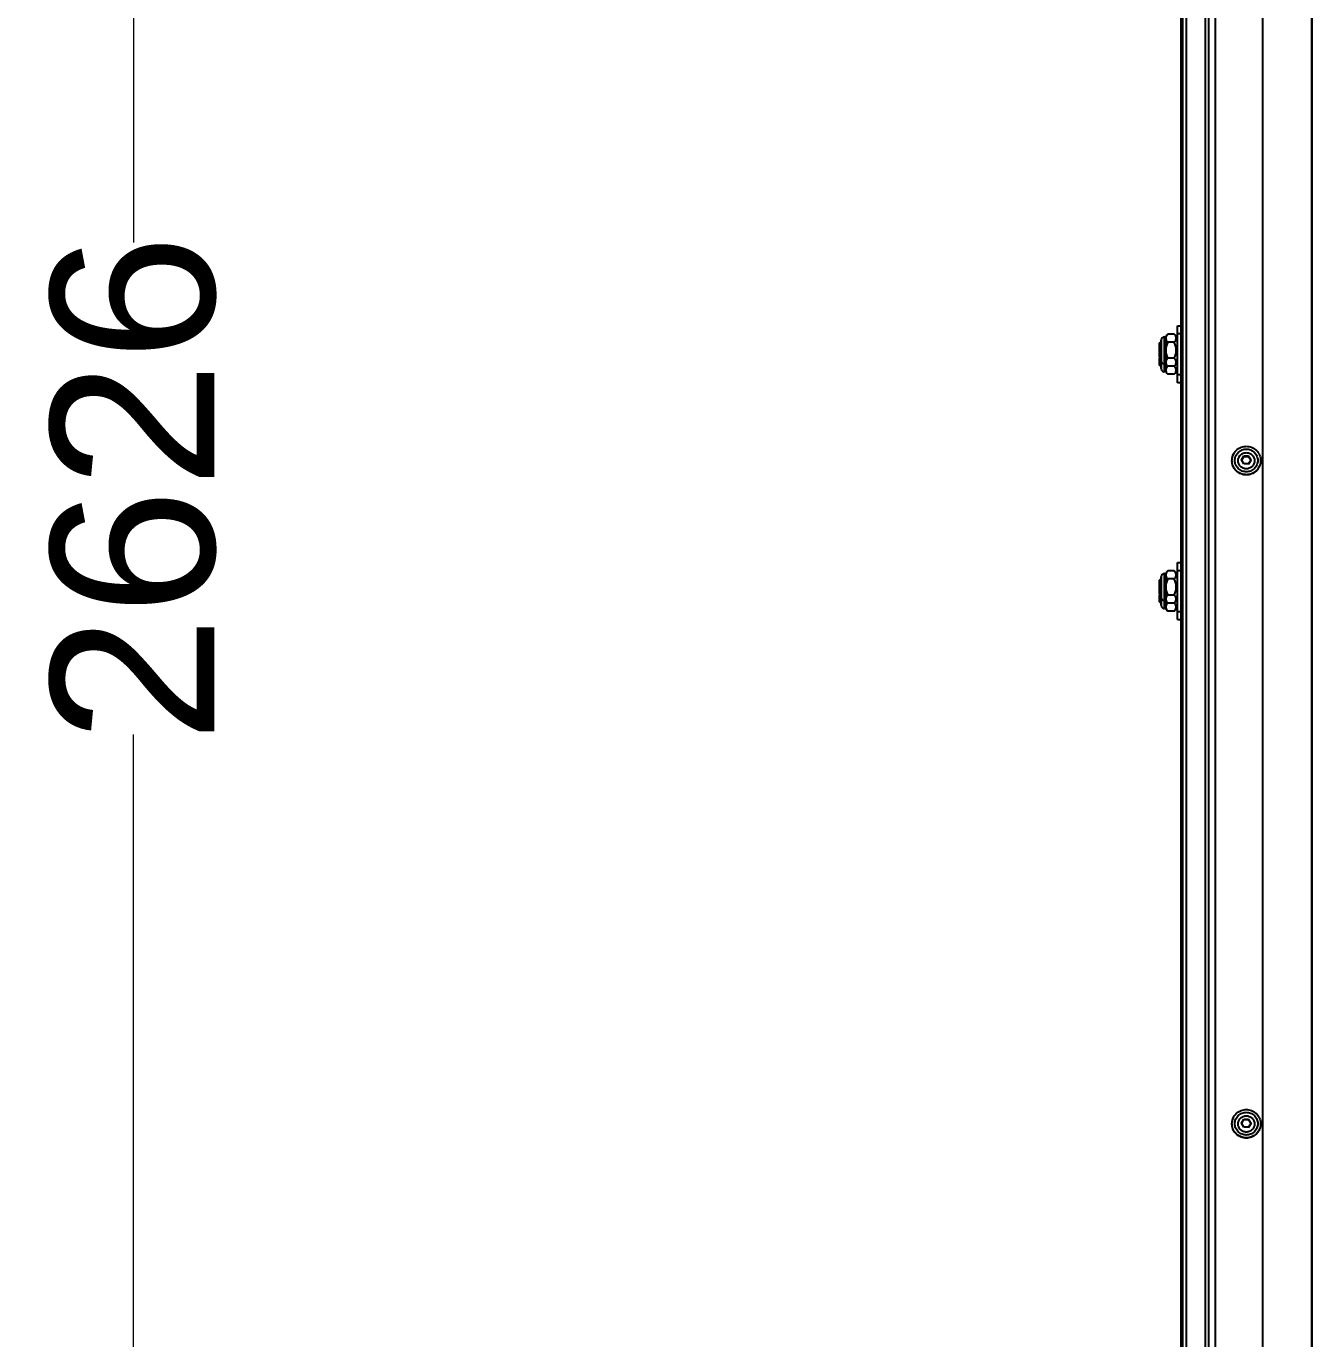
# Model space of a CAD drawing. Header units: millimetres. Extents: x 3109 to 13995, y 24552 to 39949.
# Drawn here: x 8012 to 8797, y 29644 to 30445 of the extents above; entities that cross this region are included whole.
import ezdxf

# ---------------------------------------------------------------- set-up
doc = ezdxf.new("R2010")
doc.units = ezdxf.units.MM
doc.header["$LTSCALE"] = 3
doc.layers.add('DomyÅ›lny', color=7, linetype='Continuous')
doc.styles.get("Standard").update_dxf_attribs({"font": 'arial.ttf'})
doc.dimstyles.new('MATEUSZ', dxfattribs={"dimtxt": 35, "dimasz": 16, "dimexe": 0.18, "dimexo": 0.0625, "dimgap": 0.09, "dimtad": 0, "dimdec": 0, "dimdsep": 46, "dimtxsty": 'Standard', "dimblk": 'DOT', "dimcen": 0.09, "dimse1": 1, "dimse2": 1, "dimadec": 0, "dimazin": 0, "dimtfac": 1, "dimtdec": 0, "dimtofl": 0, "dimtmove": 0, "dimatfit": 3, "dimfxl": 1, "dimtolj": 1, "dimtzin": 0, "dimlwd": 9, "dimlwe": 9, "dimarcsym": 0})

# ---------------------------------------------------------------- blocks, each defined once
blk = doc.blocks.new('_Dot')
at = {"color": 0, "linetype": 'ByBlock', "lineweight": -2}
blk.add_line((-0.5, 0), (-1, 0), dxfattribs=at)
at = {"color": 0, "linetype": 'ByBlock', "const_width": 0.5}
blk.add_lwpolyline([(-0.25, 0, 1), (0.25, 0, 1)], format="xyb", close=True, dxfattribs=at)
blk = doc.blocks.new('*D38')
at = {"color": 0, "lineweight": 9, "transparency": 16777216}
for p, q in [((8077.29, 31459.54), (8077.29, 30312.97)), ((8077.29, 28865.94), (8077.29, 30012.52))]:
    blk.add_line(p, q, dxfattribs=at)
at = {"layer": 'Defpoints', "color": 0, "transparency": 16777216}
for p in [(8767.1, 31475.54), (8077.29, 28849.94), (8767.1, 28849.94)]:
    blk.add_point(p, dxfattribs=at)
at = {"color": 0, "lineweight": 9, "transparency": 16777216, "xscale": 16, "yscale": 16, "zscale": 16}
for p, rotation in [((8077.29, 31475.54), 90), ((8077.29, 28849.94), 270)]:
    blk.add_blockref('_Dot', p, dxfattribs=dict(at, rotation=rotation))
at = {"color": 0, "transparency": 16777216, "insert": (8077.29, 30162.74), "char_height": 100, "attachment_point": 5, "rotation": 90}
blk.add_mtext('\\A1;2626', dxfattribs=at)

msp = doc.modelspace()

# ---------------------------------------------------------------- linework, layer by layer
at = {"layer": 'DomyÅ›lny'}
for p, q in [((8767.1, 31475.54), (8767.1, 28851.33)), ((8732.1, 28924.22), (8732.1, 31433.56)), ((8734.1, 31433.56), (8734.1, 28924.22)), ((8737.99, 31434.38), (8737.99, 28925.04)), ((8797.1, 28927.02), (8797.1, 31432.4)), ((8797.1, 31432.12), (8797.1, 28926.74)), ((8717.1, 31353), (8717.1, 29000.37)), ((8718.12, 31353.34), (8718.12, 29000.71)), ((8720.6, 29000.85), (8720.6, 31353.49)), ((8715.1, 30262.2), (8717.1, 30262.2)), ((8704.1, 30251.45), (8704.85, 30252.2)), ((8707.1, 30255.45), (8707.75, 30255.45)), ((8707.75, 30255.45), (8709.1, 30257.01)), ((8713.1, 30257.01), (8709.1, 30257.01)), ((8713.1, 30252.1), (8709.1, 30252.1)), ((8713.1, 30257.01), (8715.1, 30254.7)), ((8715.1, 30257.33), (8717.1, 30257.33)), ((8704.85, 30242.2), (8704.1, 30242.95)), ((8704.85, 30237.33), (8704.1, 30238.08)), ((8707.75, 30238.95), (8707.1, 30238.95)), ((8707.75, 30238.95), (8709.1, 30237.38)), ((8713.1, 30242.29), (8709.1, 30242.29)), ((8713.1, 30237.38), (8709.1, 30237.38)), ((8715.1, 30239.7), (8713.1, 30237.38)), ((8707.75, 30234.08), (8709.1, 30232.51)), ((8713.1, 30232.51), (8709.1, 30232.51)), ((8715.1, 30234.83), (8713.1, 30232.51)), ((8717.1, 30232.2), (8715.1, 30232.2)), ((8717.1, 30227.33), (8715.1, 30227.33)), ((8752.1, 30179.43), (8752.1, 30179.71)), ((8754.21, 30179.87), (8755.66, 30182.35)), ((8755.66, 30182.35), (8758.54, 30182.35)), ((8758.54, 30182.35), (8759.99, 30179.87)), ((8759.99, 30179.87), (8758.54, 30177.4)), ((8762.1, 30179.71), (8762.1, 30179.43)), ((8715.1, 30117.62), (8717.1, 30117.62)), ((8704.1, 30106.87), (8704.85, 30107.62)), ((8707.1, 30110.87), (8707.75, 30110.87)), ((8707.75, 30110.87), (8709.1, 30112.43)), ((8713.1, 30112.43), (8709.1, 30112.43)), ((8713.1, 30107.52), (8709.1, 30107.52)), ((8713.1, 30112.43), (8715.1, 30110.12)), ((8715.1, 30112.75), (8717.1, 30112.75)), ((8704.85, 30097.62), (8704.1, 30098.37)), ((8704.85, 30092.75), (8704.1, 30093.5)), ((8707.75, 30094.37), (8707.1, 30094.37)), ((8707.75, 30094.37), (8709.1, 30092.8)), ((8713.1, 30097.71), (8709.1, 30097.71)), ((8713.1, 30092.8), (8709.1, 30092.8)), ((8715.1, 30095.12), (8713.1, 30092.8)), ((8707.75, 30089.5), (8709.1, 30087.93)), ((8713.1, 30087.93), (8709.1, 30087.93)), ((8715.1, 30090.25), (8713.1, 30087.93)), ((8715.1, 30087.62), (8717.1, 30087.62)), ((8715.1, 30082.75), (8717.1, 30082.75)), ((8754.21, 29774.86), (8755.66, 29777.33)), ((8755.66, 29777.33), (8755.66, 29777.69)), ((8755.66, 29777.33), (8758.54, 29777.33)), ((8758.54, 29777.33), (8758.54, 29777.69)), ((8758.54, 29777.33), (8759.99, 29774.86)), ((8759.99, 29774.86), (8758.54, 29772.38))]:
    msp.add_line(p, q, dxfattribs=at)
for points in [[(8715.1, 30232.2, 0), (8715.1, 30232.2, 0), (8715.1, 30232.2, 0), (8715.1, 30232.2, 0), (8715.1, 30232.2, 0), (8715.1, 30232.2, 0), (8715.1, 30232.2, 0), (8715.1, 30232.2, 0), (8715.1, 30232.2, 0), (8715.1, 30232.2, 0), (8715.1, 30232.2, 0), (8715.1, 30232.2, 0), (8715.1, 30232.22, 0), (8715.1, 30232.3, 0), (8715.1, 30232.63, 0), (8715.1, 30234.05, 0), (8715.1, 30262.2, 0)], [(8704.85, 30247.2, 0), (8704.85, 30252.2, 0)], [(8705.1, 30253.45, 0), (8705.1, 30253.45, 0), (8705.1, 30253.45, 0), (8705.1, 30253.45, 0), (8705.1, 30253.45, 0), (8705.1, 30253.45, 0), (8705.1, 30253.45, 0), (8705.1, 30253.45, 0), (8705.1, 30253.45, 0), (8705.1, 30253.45, 0), (8705.1, 30253.44, 0), (8705.1, 30253.44, 0), (8705.1, 30253.42, 0), (8705.1, 30253.35, 0), (8705.1, 30253.02, 0), (8705.1, 30249.61, 0), (8705.1, 30241.5, 0), (8705.1, 30241.04, 0), (8705.1, 30240.96, 0), (8705.1, 30240.95, 0), (8705.1, 30240.95, 0), (8705.1, 30240.95, 0), (8705.1, 30240.95, 0), (8705.1, 30240.95, 0), (8705.1, 30240.95, 0), (8705.1, 30240.95, 0), (8705.1, 30240.95, 0), (8705.1, 30240.95, 0), (8705.1, 30240.95, 0), (8705.1, 30240.95, 0), (8705.1, 30240.95, 0), (8705.1, 30240.95, 0), (8705.1, 30240.95, 0), (8705.1, 30240.95, 0), (8705.1, 30240.95, 0), (8705.1, 30240.95, 0), (8705.1, 30240.95, 0), (8705.1, 30240.95, 0), (8705.1, 30240.97, 0), (8705.1, 30241.05, 0), (8705.1, 30241.37, 0), (8705.1, 30242.71, 0), (8705.1, 30247.2, 0)], [(8705.1, 30247.2, 0), (8705.1, 30253.45, 0)], [(8705.1, 30251.38, 0), (8705.1, 30251.38, 0), (8705.1, 30251.38, 0), (8705.1, 30251.38, 0), (8705.1, 30251.38, 0), (8705.1, 30251.38, 0), (8705.1, 30251.38, 0), (8705.1, 30251.38, 0), (8705.1, 30251.38, 0), (8705.1, 30251.38, 0), (8705.1, 30251.38, 0), (8705.1, 30251.38, 0), (8705.1, 30251.38, 0), (8705.1, 30251.35, 0), (8705.1, 30251.26, 0), (8705.1, 30250.87, 0), (8705.1, 30243.01, 0)], [(8707.1, 30247.2, 0), (8707.1, 30255.45, 0)], [(8707.75, 30255.45, 0), (8707.75, 30255.45, 0), (8707.75, 30255.45, 0), (8707.75, 30255.45, 0), (8707.75, 30255.45, 0), (8707.75, 30255.45, 0), (8707.75, 30255.45, 0), (8707.75, 30255.45, 0), (8707.75, 30255.45, 0), (8707.75, 30255.45, 0), (8707.75, 30255.45, 0), (8707.75, 30255.45, 0), (8707.75, 30255.44, 0), (8707.75, 30255.43, 0), (8707.75, 30255.39, 0), (8707.75, 30255.21, 0), (8707.75, 30254.43, 0), (8707.75, 30247.2, 0)], [(8709.1, 30257.01, 0), (8708.58, 30256.34, 0), (8708.23, 30255.72, 0), (8708.11, 30255.42, 0), (8708.03, 30255.13, 0), (8707.98, 30254.84, 0), (8707.96, 30254.56, 0), (8707.98, 30254.27, 0), (8708.03, 30253.99, 0), (8708.11, 30253.69, 0), (8708.23, 30253.4, 0), (8708.58, 30252.78, 0), (8709.1, 30252.1, 0)], [(8709.1, 30252.1, 0), (8708.58, 30250.76, 0), (8708.23, 30249.52, 0), (8708.03, 30248.34, 0), (8707.96, 30247.2, 0), (8708.03, 30246.05, 0), (8708.23, 30244.88, 0), (8708.58, 30243.64, 0), (8709.1, 30242.29, 0)], [(8713.1, 30252.1, 0), (8713.62, 30252.78, 0), (8713.97, 30253.4, 0), (8714.08, 30253.69, 0), (8714.17, 30253.99, 0), (8714.22, 30254.27, 0), (8714.23, 30254.56, 0), (8714.22, 30254.84, 0), (8714.17, 30255.13, 0), (8714.08, 30255.42, 0), (8713.97, 30255.72, 0), (8713.62, 30256.34, 0), (8713.1, 30257.01, 0)], [(8713.1, 30242.29, 0), (8713.62, 30243.64, 0), (8713.97, 30244.88, 0), (8714.17, 30246.05, 0), (8714.23, 30247.2, 0), (8714.17, 30248.34, 0), (8713.97, 30249.52, 0), (8713.62, 30250.76, 0), (8713.1, 30252.1, 0)], [(8704.85, 30242.2, 0), (8704.85, 30242.2, 0), (8704.85, 30242.2, 0), (8704.85, 30242.2, 0), (8704.85, 30242.2, 0), (8704.85, 30242.2, 0), (8704.85, 30242.2, 0), (8704.85, 30242.2, 0), (8704.85, 30242.2, 0), (8704.85, 30242.2, 0), (8704.85, 30242.2, 0), (8704.85, 30242.2, 0), (8704.85, 30242.2, 0), (8704.85, 30242.2, 0), (8704.85, 30242.23, 0), (8704.85, 30242.34, 0), (8704.85, 30242.81, 0), (8704.85, 30247.2, 0)], [(8707.1, 30238.95, 0), (8707.1, 30238.95, 0), (8707.1, 30238.95, 0), (8707.1, 30238.95, 0), (8707.1, 30238.95, 0), (8707.1, 30238.95, 0), (8707.1, 30238.95, 0), (8707.1, 30238.95, 0), (8707.1, 30238.95, 0), (8707.1, 30238.95, 0), (8707.1, 30238.95, 0), (8707.1, 30238.95, 0), (8707.1, 30238.95, 0), (8707.1, 30238.96, 0), (8707.1, 30239, 0), (8707.1, 30239.19, 0), (8707.1, 30239.96, 0), (8707.1, 30247.2, 0)], [(8707.75, 30247.2, 0), (8707.75, 30238.95, 0)], [(8704.85, 30237.33, 0), (8704.85, 30237.33, 0), (8704.85, 30237.33, 0), (8704.85, 30237.33, 0), (8704.85, 30237.33, 0), (8704.85, 30237.33, 0), (8704.85, 30237.33, 0), (8704.85, 30237.33, 0), (8704.85, 30237.33, 0), (8704.85, 30237.33, 0), (8704.85, 30237.33, 0), (8704.85, 30237.33, 0), (8704.85, 30237.33, 0), (8704.85, 30237.33, 0), (8704.85, 30237.36, 0), (8704.85, 30237.47, 0), (8704.85, 30237.94, 0), (8704.85, 30242.33, 0)], [(8705.1, 30243.01, 0), (8705.1, 30238.14, 0)], [(8705.1, 30239.77, 0), (8705.1, 30236.68, 0), (8705.1, 30236.11, 0), (8705.1, 30236.08, 0), (8705.1, 30236.08, 0), (8705.1, 30236.08, 0), (8705.1, 30236.08, 0), (8705.1, 30236.08, 0), (8705.1, 30236.08, 0), (8705.1, 30236.08, 0), (8705.1, 30236.08, 0), (8705.1, 30236.08, 0), (8705.1, 30236.08, 0), (8705.1, 30236.08, 0), (8705.1, 30236.08, 0), (8705.1, 30236.08, 0), (8705.1, 30236.08, 0), (8705.1, 30236.08, 0), (8705.1, 30236.08, 0), (8705.1, 30236.08, 0), (8705.1, 30236.08, 0), (8705.1, 30236.08, 0), (8705.1, 30236.11, 0), (8705.1, 30236.21, 0), (8705.1, 30236.64, 0), (8705.1, 30242.33, 0)], [(8705.1, 30240.95, 0), (8705.11, 30240.74, 0), (8705.14, 30240.54, 0), (8705.19, 30240.35, 0), (8705.26, 30240.16, 0), (8705.35, 30239.98, 0), (8705.46, 30239.81, 0), (8705.58, 30239.65, 0), (8705.71, 30239.51, 0), (8705.86, 30239.38, 0), (8706.02, 30239.26, 0), (8706.19, 30239.17, 0), (8706.36, 30239.09, 0), (8706.54, 30239.03, 0), (8706.73, 30238.98, 0), (8706.91, 30238.95, 0), (8707.1, 30238.95, 0)], [(8705.1, 30236.08, 0), (8705.11, 30235.87, 0), (8705.14, 30235.67, 0), (8705.19, 30235.48, 0), (8705.26, 30235.29, 0), (8705.35, 30235.11, 0), (8705.46, 30234.93, 0), (8705.58, 30234.78, 0), (8705.71, 30234.63, 0), (8705.86, 30234.5, 0), (8706.02, 30234.39, 0), (8706.19, 30234.29, 0), (8706.36, 30234.22, 0), (8706.54, 30234.15, 0), (8706.73, 30234.11, 0), (8706.91, 30234.08, 0), (8707.1, 30234.08, 0)], [(8707.1, 30234.08, 0), (8707.1, 30234.08, 0), (8707.1, 30234.08, 0), (8707.1, 30234.08, 0), (8707.1, 30234.08, 0), (8707.1, 30234.08, 0), (8707.1, 30234.08, 0), (8707.1, 30234.08, 0), (8707.1, 30234.08, 0), (8707.1, 30234.08, 0), (8707.1, 30234.08, 0), (8707.1, 30234.08, 0), (8707.1, 30234.08, 0), (8707.1, 30234.09, 0), (8707.1, 30234.13, 0), (8707.1, 30234.32, 0), (8707.1, 30235.09, 0), (8707.1, 30242.33, 0)], [(8707.75, 30242.33, 0), (8707.75, 30234.08, 0)], [(8709.1, 30242.29, 0), (8708.58, 30241.61, 0), (8708.23, 30240.99, 0), (8708.11, 30240.7, 0), (8708.03, 30240.41, 0), (8707.98, 30240.12, 0), (8707.96, 30239.83, 0), (8707.98, 30239.55, 0), (8708.03, 30239.26, 0), (8708.11, 30238.97, 0), (8708.23, 30238.68, 0), (8708.58, 30238.05, 0), (8709.1, 30237.38, 0)], [(8709.1, 30237.42, 0), (8708.58, 30236.74, 0), (8708.23, 30236.12, 0), (8708.11, 30235.83, 0), (8708.03, 30235.54, 0), (8707.98, 30235.25, 0), (8707.96, 30234.96, 0), (8707.98, 30234.68, 0), (8708.03, 30234.39, 0), (8708.11, 30234.1, 0), (8708.23, 30233.8, 0), (8708.58, 30233.18, 0), (8709.1, 30232.51, 0)], [(8713.1, 30237.38, 0), (8713.62, 30238.05, 0), (8713.97, 30238.68, 0), (8714.08, 30238.97, 0), (8714.17, 30239.26, 0), (8714.22, 30239.55, 0), (8714.23, 30239.83, 0), (8714.22, 30240.12, 0), (8714.17, 30240.41, 0), (8714.08, 30240.7, 0), (8713.97, 30240.99, 0), (8713.62, 30241.61, 0), (8713.1, 30242.29, 0)], [(8713.1, 30232.51, 0), (8713.62, 30233.18, 0), (8713.97, 30233.8, 0), (8714.08, 30234.1, 0), (8714.17, 30234.39, 0), (8714.22, 30234.68, 0), (8714.23, 30234.96, 0), (8714.22, 30235.25, 0), (8714.17, 30235.54, 0), (8714.08, 30235.83, 0), (8713.97, 30236.12, 0), (8713.62, 30236.74, 0), (8713.1, 30237.42, 0)], [(8715.1, 30227.33, 0), (8715.1, 30227.33, 0), (8715.1, 30227.33, 0), (8715.1, 30227.33, 0), (8715.1, 30227.33, 0), (8715.1, 30227.33, 0), (8715.1, 30227.33, 0), (8715.1, 30227.33, 0), (8715.1, 30227.33, 0), (8715.1, 30227.33, 0), (8715.1, 30227.33, 0), (8715.1, 30227.33, 0), (8715.1, 30227.33, 0), (8715.1, 30227.35, 0), (8715.1, 30227.41, 0), (8715.1, 30227.66, 0), (8715.1, 30228.75, 0), (8715.1, 30239.77, 0)], [(8748.35, 30179.71, 0), (8748.41, 30180.76, 0), (8748.62, 30181.84, 0), (8748.97, 30182.93, 0), (8749.49, 30183.98, 0)], [(8765.85, 30179.71, 0), (8765.81, 30178.93, 0), (8765.7, 30178.13, 0), (8765.51, 30177.32, 0), (8765.23, 30176.52, 0), (8764.87, 30175.73, 0), (8764.42, 30174.97, 0), (8763.89, 30174.25, 0), (8763.29, 30173.58, 0), (8762.61, 30172.98, 0), (8761.89, 30172.46, 0), (8761.12, 30172.01, 0), (8760.32, 30171.65, 0), (8759.51, 30171.38, 0), (8758.69, 30171.19, 0), (8757.88, 30171.08, 0), (8757.1, 30171.04, 0), (8756.31, 30171.08, 0), (8755.51, 30171.19, 0), (8754.69, 30171.38, 0), (8753.88, 30171.65, 0), (8753.08, 30172.01, 0), (8752.31, 30172.46, 0), (8751.58, 30172.98, 0), (8750.91, 30173.58, 0), (8750.31, 30174.25, 0), (8749.77, 30174.97, 0), (8749.33, 30175.73, 0), (8748.96, 30176.52, 0), (8748.69, 30177.32, 0), (8748.49, 30178.13, 0), (8748.38, 30178.93, 0), (8748.35, 30179.71, 0)], [(8757.1, 30174.76, 0), (8756.65, 30174.78, 0), (8756.19, 30174.84, 0), (8755.72, 30174.95, 0), (8755.26, 30175.1, 0), (8754.8, 30175.31, 0), (8754.36, 30175.56, 0), (8753.95, 30175.86, 0), (8753.56, 30176.21, 0), (8753.22, 30176.59, 0), (8752.91, 30177, 0), (8752.66, 30177.43, 0), (8752.45, 30177.89, 0), (8752.29, 30178.35, 0), (8752.18, 30178.81, 0), (8752.12, 30179.26, 0), (8752.1, 30179.71, 0), (8752.12, 30180.15, 0), (8752.18, 30180.61, 0), (8752.29, 30181.07, 0), (8752.45, 30181.53, 0), (8752.66, 30181.98, 0), (8752.91, 30182.42, 0), (8753.22, 30182.83, 0), (8753.56, 30183.21, 0), (8753.95, 30183.55, 0), (8754.36, 30183.85, 0), (8754.8, 30184.11, 0), (8755.26, 30184.31, 0), (8755.72, 30184.47, 0), (8756.19, 30184.58, 0), (8756.65, 30184.64, 0), (8757.1, 30184.66, 0)], [(8754.21, 30180.23, 0), (8755.66, 30182.71, 0)], [(8755.66, 30177.76, 0), (8754.21, 30180.23, 0)], [(8755.66, 30182.71, 0), (8758.54, 30182.71, 0)], [(8757.1, 30184.66, 0), (8757.55, 30184.64, 0), (8758.01, 30184.58, 0), (8758.47, 30184.47, 0), (8758.94, 30184.31, 0), (8759.39, 30184.11, 0), (8759.83, 30183.85, 0), (8760.25, 30183.55, 0), (8760.63, 30183.21, 0), (8760.98, 30182.83, 0), (8761.28, 30182.42, 0), (8761.54, 30181.98, 0), (8761.75, 30181.53, 0), (8761.91, 30181.07, 0), (8762.02, 30180.61, 0), (8762.08, 30180.15, 0), (8762.1, 30179.71, 0), (8762.08, 30179.26, 0), (8762.02, 30178.81, 0), (8761.91, 30178.35, 0), (8761.75, 30177.89, 0), (8761.54, 30177.43, 0), (8761.28, 30177, 0), (8760.98, 30176.59, 0), (8760.63, 30176.21, 0), (8760.25, 30175.86, 0), (8759.83, 30175.56, 0), (8759.39, 30175.31, 0), (8758.94, 30175.1, 0), (8758.47, 30174.95, 0), (8758.01, 30174.84, 0), (8757.55, 30174.78, 0), (8757.1, 30174.76, 0)], [(8758.54, 30182.71, 0), (8759.99, 30180.23, 0)], [(8759.99, 30180.23, 0), (8758.54, 30177.76, 0)], [(8758.54, 30177.76, 0), (8755.66, 30177.76, 0)], [(8715.1, 30087.62, 0), (8715.1, 30087.62, 0), (8715.1, 30087.62, 0), (8715.1, 30087.62, 0), (8715.1, 30087.62, 0), (8715.1, 30087.62, 0), (8715.1, 30087.62, 0), (8715.1, 30087.62, 0), (8715.1, 30087.62, 0), (8715.1, 30087.62, 0), (8715.1, 30087.62, 0), (8715.1, 30087.62, 0), (8715.1, 30087.64, 0), (8715.1, 30087.72, 0), (8715.1, 30088.05, 0), (8715.1, 30089.47, 0), (8715.1, 30117.62, 0)], [(8704.85, 30102.62, 0), (8704.85, 30107.62, 0)], [(8705.1, 30108.87, 0), (8705.1, 30108.87, 0), (8705.1, 30108.87, 0), (8705.1, 30108.87, 0), (8705.1, 30108.87, 0), (8705.1, 30108.87, 0), (8705.1, 30108.87, 0), (8705.1, 30108.87, 0), (8705.1, 30108.87, 0), (8705.1, 30108.87, 0), (8705.1, 30108.87, 0), (8705.1, 30108.86, 0), (8705.1, 30108.84, 0), (8705.1, 30108.77, 0), (8705.1, 30108.44, 0), (8705.1, 30105.03, 0), (8705.1, 30096.92, 0), (8705.1, 30096.46, 0), (8705.1, 30096.38, 0), (8705.1, 30096.37, 0), (8705.1, 30096.37, 0), (8705.1, 30096.37, 0), (8705.1, 30096.37, 0), (8705.1, 30096.37, 0), (8705.1, 30096.37, 0), (8705.1, 30096.37, 0), (8705.1, 30096.37, 0), (8705.1, 30096.37, 0), (8705.1, 30096.37, 0), (8705.1, 30096.37, 0), (8705.1, 30096.37, 0), (8705.1, 30096.37, 0), (8705.1, 30096.37, 0), (8705.1, 30096.37, 0), (8705.1, 30096.37, 0), (8705.1, 30096.37, 0), (8705.1, 30096.37, 0), (8705.1, 30096.37, 0), (8705.1, 30096.39, 0), (8705.1, 30096.47, 0), (8705.1, 30096.79, 0), (8705.1, 30098.14, 0), (8705.1, 30102.62, 0)], [(8705.1, 30102.62, 0), (8705.1, 30108.87, 0)], [(8707.1, 30102.62, 0), (8707.1, 30110.87, 0)], [(8707.75, 30110.87, 0), (8707.75, 30110.87, 0), (8707.75, 30110.87, 0), (8707.75, 30110.87, 0), (8707.75, 30110.87, 0), (8707.75, 30110.87, 0), (8707.75, 30110.87, 0), (8707.75, 30110.87, 0), (8707.75, 30110.87, 0), (8707.75, 30110.87, 0), (8707.75, 30110.87, 0), (8707.75, 30110.87, 0), (8707.75, 30110.86, 0), (8707.75, 30110.85, 0), (8707.75, 30110.81, 0), (8707.75, 30110.63, 0), (8707.75, 30109.85, 0), (8707.75, 30102.62, 0)], [(8709.1, 30112.43, 0), (8708.58, 30111.76, 0), (8708.23, 30111.14, 0), (8708.11, 30110.84, 0), (8708.03, 30110.55, 0), (8707.98, 30110.26, 0), (8707.96, 30109.98, 0), (8707.98, 30109.69, 0), (8708.03, 30109.41, 0), (8708.11, 30109.12, 0), (8708.23, 30108.82, 0), (8708.58, 30108.2, 0), (8709.1, 30107.52, 0)], [(8709.1, 30107.52, 0), (8708.58, 30106.18, 0), (8708.23, 30104.94, 0), (8708.03, 30103.76, 0), (8707.96, 30102.62, 0), (8708.03, 30101.47, 0), (8708.23, 30100.3, 0), (8708.58, 30099.06, 0), (8709.1, 30097.71, 0)], [(8713.1, 30107.52, 0), (8713.62, 30108.2, 0), (8713.97, 30108.82, 0), (8714.08, 30109.12, 0), (8714.17, 30109.41, 0), (8714.22, 30109.69, 0), (8714.23, 30109.98, 0), (8714.22, 30110.26, 0), (8714.17, 30110.55, 0), (8714.08, 30110.84, 0), (8713.97, 30111.14, 0), (8713.62, 30111.76, 0), (8713.1, 30112.43, 0)], [(8713.1, 30097.71, 0), (8713.62, 30099.06, 0), (8713.97, 30100.3, 0), (8714.17, 30101.47, 0), (8714.23, 30102.62, 0), (8714.17, 30103.76, 0), (8713.97, 30104.94, 0), (8713.62, 30106.18, 0), (8713.1, 30107.52, 0)], [(8704.85, 30097.62, 0), (8704.85, 30097.62, 0), (8704.85, 30097.62, 0), (8704.85, 30097.62, 0), (8704.85, 30097.62, 0), (8704.85, 30097.62, 0), (8704.85, 30097.62, 0), (8704.85, 30097.62, 0), (8704.85, 30097.62, 0), (8704.85, 30097.62, 0), (8704.85, 30097.62, 0), (8704.85, 30097.62, 0), (8704.85, 30097.62, 0), (8704.85, 30097.63, 0), (8704.85, 30097.65, 0), (8704.85, 30097.76, 0), (8704.85, 30098.23, 0), (8704.85, 30102.62, 0)], [(8705.1, 30106.8, 0), (8705.1, 30106.8, 0), (8705.1, 30106.8, 0), (8705.1, 30106.8, 0), (8705.1, 30106.8, 0), (8705.1, 30106.8, 0), (8705.1, 30106.8, 0), (8705.1, 30106.8, 0), (8705.1, 30106.8, 0), (8705.1, 30106.8, 0), (8705.1, 30106.8, 0), (8705.1, 30106.8, 0), (8705.1, 30106.8, 0), (8705.1, 30106.78, 0), (8705.1, 30106.68, 0), (8705.1, 30106.29, 0), (8705.1, 30098.43, 0)], [(8707.1, 30094.37, 0), (8707.1, 30094.37, 0), (8707.1, 30094.37, 0), (8707.1, 30094.37, 0), (8707.1, 30094.37, 0), (8707.1, 30094.37, 0), (8707.1, 30094.37, 0), (8707.1, 30094.37, 0), (8707.1, 30094.37, 0), (8707.1, 30094.37, 0), (8707.1, 30094.37, 0), (8707.1, 30094.37, 0), (8707.1, 30094.37, 0), (8707.1, 30094.38, 0), (8707.1, 30094.42, 0), (8707.1, 30094.61, 0), (8707.1, 30095.38, 0), (8707.1, 30102.62, 0)], [(8707.75, 30102.62, 0), (8707.75, 30094.37, 0)], [(8704.85, 30092.75, 0), (8704.85, 30092.75, 0), (8704.85, 30092.75, 0), (8704.85, 30092.75, 0), (8704.85, 30092.75, 0), (8704.85, 30092.75, 0), (8704.85, 30092.75, 0), (8704.85, 30092.75, 0), (8704.85, 30092.75, 0), (8704.85, 30092.75, 0), (8704.85, 30092.75, 0), (8704.85, 30092.75, 0), (8704.85, 30092.75, 0), (8704.85, 30092.75, 0), (8704.85, 30092.78, 0), (8704.85, 30092.89, 0), (8704.85, 30093.36, 0), (8704.85, 30097.75, 0)], [(8705.1, 30095.21, 0), (8705.1, 30092.11, 0), (8705.1, 30091.54, 0), (8705.1, 30091.5, 0), (8705.1, 30091.5, 0), (8705.1, 30091.5, 0), (8705.1, 30091.5, 0), (8705.1, 30091.5, 0), (8705.1, 30091.5, 0), (8705.1, 30091.5, 0), (8705.1, 30091.5, 0), (8705.1, 30091.5, 0), (8705.1, 30091.5, 0), (8705.1, 30091.5, 0), (8705.1, 30091.5, 0), (8705.1, 30091.5, 0), (8705.1, 30091.5, 0), (8705.1, 30091.5, 0), (8705.1, 30091.5, 0), (8705.1, 30091.5, 0), (8705.1, 30091.5, 0), (8705.1, 30091.53, 0), (8705.1, 30091.63, 0), (8705.1, 30092.06, 0), (8705.1, 30097.75, 0)], [(8705.1, 30096.37, 0), (8705.11, 30096.16, 0), (8705.14, 30095.97, 0), (8705.19, 30095.77, 0), (8705.26, 30095.58, 0), (8705.35, 30095.4, 0), (8705.46, 30095.23, 0), (8705.58, 30095.07, 0), (8705.71, 30094.93, 0), (8705.86, 30094.8, 0), (8706.02, 30094.68, 0), (8706.19, 30094.59, 0), (8706.36, 30094.51, 0), (8706.54, 30094.45, 0), (8706.73, 30094.4, 0), (8706.91, 30094.38, 0), (8707.1, 30094.37, 0)], [(8705.1, 30091.5, 0), (8705.11, 30091.29, 0), (8705.14, 30091.09, 0), (8705.19, 30090.9, 0), (8705.26, 30090.71, 0), (8705.35, 30090.53, 0), (8705.46, 30090.36, 0), (8705.58, 30090.2, 0), (8705.71, 30090.06, 0), (8705.86, 30089.93, 0), (8706.02, 30089.81, 0), (8706.19, 30089.72, 0), (8706.36, 30089.64, 0), (8706.54, 30089.58, 0), (8706.73, 30089.53, 0), (8706.91, 30089.5, 0), (8707.1, 30089.5, 0)], [(8707.1, 30089.5, 0), (8707.1, 30089.5, 0), (8707.1, 30089.5, 0), (8707.1, 30089.5, 0), (8707.1, 30089.5, 0), (8707.1, 30089.5, 0), (8707.1, 30089.5, 0), (8707.1, 30089.5, 0), (8707.1, 30089.5, 0), (8707.1, 30089.5, 0), (8707.1, 30089.5, 0), (8707.1, 30089.5, 0), (8707.1, 30089.5, 0), (8707.1, 30089.51, 0), (8707.1, 30089.55, 0), (8707.1, 30089.74, 0), (8707.1, 30090.51, 0), (8707.1, 30097.75, 0)], [(8707.75, 30097.75, 0), (8707.75, 30089.5, 0)], [(8709.1, 30097.71, 0), (8708.58, 30097.04, 0), (8708.23, 30096.42, 0), (8708.11, 30096.12, 0), (8708.03, 30095.83, 0), (8707.98, 30095.54, 0), (8707.96, 30095.26, 0), (8707.98, 30094.97, 0), (8708.03, 30094.68, 0), (8708.11, 30094.39, 0), (8708.23, 30094.1, 0), (8708.58, 30093.48, 0), (8709.1, 30092.8, 0)], [(8709.1, 30092.84, 0), (8708.58, 30092.16, 0), (8708.23, 30091.54, 0), (8708.11, 30091.25, 0), (8708.03, 30090.96, 0), (8707.98, 30090.67, 0), (8707.96, 30090.38, 0), (8707.98, 30090.1, 0), (8708.03, 30089.81, 0), (8708.11, 30089.52, 0), (8708.23, 30089.23, 0), (8708.58, 30088.6, 0), (8709.1, 30087.93, 0)], [(8713.1, 30092.8, 0), (8713.62, 30093.48, 0), (8713.97, 30094.1, 0), (8714.08, 30094.39, 0), (8714.17, 30094.68, 0), (8714.22, 30094.97, 0), (8714.23, 30095.26, 0), (8714.22, 30095.54, 0), (8714.17, 30095.83, 0), (8714.08, 30096.12, 0), (8713.97, 30096.42, 0), (8713.62, 30097.04, 0), (8713.1, 30097.71, 0)], [(8713.1, 30087.93, 0), (8713.62, 30088.6, 0), (8713.97, 30089.23, 0), (8714.08, 30089.52, 0), (8714.17, 30089.81, 0), (8714.22, 30090.1, 0), (8714.23, 30090.38, 0), (8714.22, 30090.67, 0), (8714.17, 30090.96, 0), (8714.08, 30091.25, 0), (8713.97, 30091.54, 0), (8713.62, 30092.16, 0), (8713.1, 30092.84, 0)], [(8715.1, 30082.75, 0), (8715.1, 30082.75, 0), (8715.1, 30082.75, 0), (8715.1, 30082.75, 0), (8715.1, 30082.75, 0), (8715.1, 30082.75, 0), (8715.1, 30082.75, 0), (8715.1, 30082.75, 0), (8715.1, 30082.75, 0), (8715.1, 30082.75, 0), (8715.1, 30082.75, 0), (8715.1, 30082.75, 0), (8715.1, 30082.75, 0), (8715.1, 30082.77, 0), (8715.1, 30082.83, 0), (8715.1, 30083.09, 0), (8715.1, 30084.18, 0), (8715.1, 30095.21, 0)], [(8748.35, 29774.69, 0), (8748.41, 29775.71, 0), (8748.6, 29776.76, 0), (8748.94, 29777.81, 0), (8749.42, 29778.84, 0)], [(8757.1, 29769.74, 0), (8756.65, 29769.76, 0), (8756.19, 29769.82, 0), (8755.72, 29769.93, 0), (8755.26, 29770.08, 0), (8754.8, 29770.29, 0), (8754.36, 29770.54, 0), (8753.95, 29770.84, 0), (8753.56, 29771.19, 0), (8753.22, 29771.57, 0), (8752.91, 29771.98, 0), (8752.66, 29772.41, 0), (8752.45, 29772.87, 0), (8752.29, 29773.33, 0), (8752.18, 29773.79, 0), (8752.12, 29774.24, 0), (8752.1, 29774.69, 0), (8752.12, 29775.13, 0), (8752.18, 29775.59, 0), (8752.29, 29776.05, 0), (8752.45, 29776.51, 0), (8752.66, 29776.96, 0), (8752.91, 29777.4, 0), (8753.22, 29777.81, 0), (8753.56, 29778.19, 0), (8753.95, 29778.53, 0), (8754.36, 29778.83, 0), (8754.8, 29779.09, 0), (8755.26, 29779.29, 0), (8755.72, 29779.45, 0), (8756.19, 29779.56, 0), (8756.65, 29779.62, 0), (8757.1, 29779.64, 0)], [(8757.1, 29779.64, 0), (8757.55, 29779.62, 0), (8758.01, 29779.56, 0), (8758.47, 29779.45, 0), (8758.94, 29779.29, 0), (8759.39, 29779.09, 0), (8759.83, 29778.83, 0), (8760.25, 29778.53, 0), (8760.63, 29778.19, 0), (8760.98, 29777.81, 0), (8761.28, 29777.4, 0), (8761.54, 29776.96, 0), (8761.75, 29776.51, 0), (8761.91, 29776.05, 0), (8762.02, 29775.59, 0), (8762.08, 29775.13, 0), (8762.1, 29774.69, 0), (8762.08, 29774.24, 0), (8762.02, 29773.79, 0), (8761.91, 29773.33, 0), (8761.75, 29772.87, 0), (8761.54, 29772.41, 0), (8761.28, 29771.98, 0), (8760.98, 29771.57, 0), (8760.63, 29771.19, 0), (8760.25, 29770.84, 0), (8759.83, 29770.54, 0), (8759.39, 29770.29, 0), (8758.94, 29770.08, 0), (8758.47, 29769.93, 0), (8758.01, 29769.82, 0), (8757.55, 29769.76, 0), (8757.1, 29769.74, 0)], [(8765.85, 29774.69, 0), (8765.81, 29773.91, 0), (8765.7, 29773.11, 0), (8765.51, 29772.3, 0), (8765.23, 29771.5, 0), (8764.87, 29770.71, 0), (8764.42, 29769.95, 0), (8763.89, 29769.23, 0), (8763.29, 29768.56, 0), (8762.61, 29767.96, 0), (8761.89, 29767.44, 0), (8761.12, 29766.99, 0), (8760.32, 29766.63, 0), (8759.51, 29766.36, 0), (8758.69, 29766.17, 0), (8757.88, 29766.06, 0), (8757.1, 29766.02, 0), (8756.31, 29766.06, 0), (8755.51, 29766.17, 0), (8754.69, 29766.36, 0), (8753.88, 29766.63, 0), (8753.08, 29766.99, 0), (8752.31, 29767.44, 0), (8751.58, 29767.96, 0), (8750.91, 29768.56, 0), (8750.31, 29769.23, 0), (8749.77, 29769.95, 0), (8749.33, 29770.71, 0), (8748.96, 29771.5, 0), (8748.69, 29772.3, 0), (8748.49, 29773.11, 0), (8748.38, 29773.91, 0), (8748.35, 29774.69, 0)], [(8754.21, 29775.21, 0), (8755.66, 29777.69, 0)], [(8755.66, 29772.74, 0), (8754.21, 29775.21, 0)], [(8755.66, 29777.69, 0), (8758.54, 29777.69, 0)], [(8758.54, 29772.74, 0), (8755.66, 29772.74, 0)], [(8758.54, 29777.69, 0), (8759.99, 29775.21, 0)], [(8759.99, 29775.21, 0), (8758.54, 29772.74, 0)]]:
    msp.add_polyline3d(points, dxfattribs=at)
for points in [[(8704.1, 30247.2, 0), (8704.1, 30251.45, 0)], [(8704.1, 30247.2, 0), (8704.1, 30242.95, 0)], [(8704.1, 30242.33, 0), (8704.1, 30238.08, 0)], [(8757.1, 30188.54, 0), (8757.88, 30188.5, 0), (8758.69, 30188.4, 0), (8759.51, 30188.21, 0), (8760.32, 30187.93, 0), (8761.12, 30187.57, 0), (8761.89, 30187.13, 0), (8762.61, 30186.6, 0), (8763.29, 30186, 0), (8763.89, 30185.34, 0), (8764.42, 30184.62, 0), (8764.87, 30183.85, 0), (8765.23, 30183.06, 0), (8765.51, 30182.26, 0), (8765.7, 30181.45, 0), (8765.81, 30180.65, 0), (8765.85, 30179.87, 0), (8765.81, 30179.1, 0), (8765.7, 30178.3, 0), (8765.51, 30177.49, 0), (8765.23, 30176.69, 0), (8764.87, 30175.9, 0), (8764.42, 30175.13, 0), (8763.89, 30174.41, 0), (8763.29, 30173.75, 0), (8762.61, 30173.15, 0), (8761.89, 30172.62, 0), (8761.12, 30172.18, 0), (8760.32, 30171.82, 0), (8759.51, 30171.54, 0), (8758.69, 30171.35, 0), (8757.88, 30171.25, 0), (8757.1, 30171.21, 0), (8756.31, 30171.25, 0), (8755.51, 30171.35, 0), (8754.69, 30171.54, 0), (8753.88, 30171.82, 0), (8753.08, 30172.18, 0), (8752.31, 30172.62, 0), (8751.58, 30173.15, 0), (8750.91, 30173.75, 0), (8750.31, 30174.41, 0), (8749.77, 30175.13, 0), (8749.33, 30175.9, 0), (8748.96, 30176.69, 0), (8748.69, 30177.49, 0), (8748.49, 30178.3, 0), (8748.38, 30179.1, 0), (8748.35, 30179.87, 0), (8748.38, 30180.65, 0), (8748.49, 30181.45, 0), (8748.69, 30182.26, 0), (8748.96, 30183.06, 0), (8749.33, 30183.85, 0), (8749.77, 30184.62, 0), (8750.31, 30185.34, 0), (8750.91, 30186, 0), (8751.58, 30186.6, 0), (8752.31, 30187.13, 0), (8753.08, 30187.57, 0), (8753.88, 30187.93, 0), (8754.69, 30188.21, 0), (8755.51, 30188.4, 0), (8756.31, 30188.5, 0)], [(8757.1, 30186.81, 0), (8757.73, 30186.78, 0), (8758.37, 30186.69, 0), (8759.02, 30186.54, 0), (8759.68, 30186.32, 0), (8760.31, 30186.03, 0), (8760.93, 30185.68, 0), (8761.51, 30185.26, 0), (8762.05, 30184.78, 0), (8762.53, 30184.24, 0), (8762.96, 30183.67, 0), (8763.32, 30183.06, 0), (8763.61, 30182.43, 0), (8763.83, 30181.78, 0), (8763.98, 30181.14, 0), (8764.07, 30180.5, 0), (8764.1, 30179.87, 0), (8764.07, 30179.25, 0), (8763.98, 30178.61, 0), (8763.83, 30177.97, 0), (8763.61, 30177.32, 0), (8763.32, 30176.69, 0), (8762.96, 30176.08, 0), (8762.53, 30175.51, 0), (8762.05, 30174.97, 0), (8761.51, 30174.49, 0), (8760.93, 30174.07, 0), (8760.31, 30173.72, 0), (8759.68, 30173.43, 0), (8759.02, 30173.21, 0), (8758.37, 30173.06, 0), (8757.73, 30172.97, 0), (8757.1, 30172.94, 0), (8756.47, 30172.97, 0), (8755.82, 30173.06, 0), (8755.17, 30173.21, 0), (8754.52, 30173.43, 0), (8753.88, 30173.72, 0), (8753.27, 30174.07, 0), (8752.69, 30174.49, 0), (8752.15, 30174.97, 0), (8751.66, 30175.51, 0), (8751.24, 30176.08, 0), (8750.88, 30176.69, 0), (8750.59, 30177.32, 0), (8750.37, 30177.97, 0), (8750.22, 30178.61, 0), (8750.13, 30179.25, 0), (8750.1, 30179.87, 0), (8750.13, 30180.5, 0), (8750.22, 30181.14, 0), (8750.37, 30181.78, 0), (8750.59, 30182.43, 0), (8750.88, 30183.06, 0), (8751.24, 30183.67, 0), (8751.66, 30184.24, 0), (8752.15, 30184.78, 0), (8752.69, 30185.26, 0), (8753.27, 30185.68, 0), (8753.88, 30186.03, 0), (8754.52, 30186.32, 0), (8755.17, 30186.54, 0), (8755.82, 30186.69, 0), (8756.47, 30186.78, 0)], [(8704.1, 30102.62, 0), (8704.1, 30106.87, 0)], [(8704.1, 30102.62, 0), (8704.1, 30098.37, 0)], [(8704.1, 30097.75, 0), (8704.1, 30093.5, 0)], [(8757.1, 29783.52, 0), (8757.88, 29783.49, 0), (8758.69, 29783.38, 0), (8759.51, 29783.19, 0), (8760.32, 29782.91, 0), (8761.12, 29782.55, 0), (8761.89, 29782.11, 0), (8762.61, 29781.58, 0), (8763.29, 29780.98, 0), (8763.89, 29780.32, 0), (8764.42, 29779.6, 0), (8764.87, 29778.84, 0), (8765.23, 29778.04, 0), (8765.51, 29777.24, 0), (8765.7, 29776.43, 0), (8765.81, 29775.63, 0), (8765.85, 29774.86, 0), (8765.81, 29774.08, 0), (8765.7, 29773.28, 0), (8765.51, 29772.47, 0), (8765.23, 29771.67, 0), (8764.87, 29770.88, 0), (8764.42, 29770.11, 0), (8763.89, 29769.39, 0), (8763.29, 29768.73, 0), (8762.61, 29768.13, 0), (8761.89, 29767.6, 0), (8761.12, 29767.16, 0), (8760.32, 29766.8, 0), (8759.51, 29766.52, 0), (8758.69, 29766.34, 0), (8757.88, 29766.23, 0), (8757.1, 29766.19, 0), (8756.31, 29766.23, 0), (8755.51, 29766.34, 0), (8754.69, 29766.52, 0), (8753.88, 29766.8, 0), (8753.08, 29767.16, 0), (8752.31, 29767.6, 0), (8751.58, 29768.13, 0), (8750.91, 29768.73, 0), (8750.31, 29769.39, 0), (8749.77, 29770.11, 0), (8749.33, 29770.88, 0), (8748.96, 29771.67, 0), (8748.69, 29772.47, 0), (8748.49, 29773.28, 0), (8748.38, 29774.08, 0), (8748.35, 29774.86, 0), (8748.38, 29775.63, 0), (8748.49, 29776.43, 0), (8748.69, 29777.24, 0), (8748.96, 29778.04, 0), (8749.33, 29778.84, 0), (8749.77, 29779.6, 0), (8750.31, 29780.32, 0), (8750.91, 29780.98, 0), (8751.58, 29781.58, 0), (8752.31, 29782.11, 0), (8753.08, 29782.55, 0), (8753.88, 29782.91, 0), (8754.69, 29783.19, 0), (8755.51, 29783.38, 0), (8756.31, 29783.49, 0)], [(8757.1, 29781.79, 0), (8757.73, 29781.76, 0), (8758.37, 29781.67, 0), (8759.02, 29781.52, 0), (8759.68, 29781.3, 0), (8760.31, 29781.01, 0), (8760.93, 29780.66, 0), (8761.51, 29780.24, 0), (8762.05, 29779.76, 0), (8762.53, 29779.22, 0), (8762.96, 29778.65, 0), (8763.32, 29778.04, 0), (8763.61, 29777.41, 0), (8763.83, 29776.76, 0), (8763.98, 29776.12, 0), (8764.07, 29775.48, 0), (8764.1, 29774.86, 0), (8764.07, 29774.23, 0), (8763.98, 29773.59, 0), (8763.83, 29772.95, 0), (8763.61, 29772.3, 0), (8763.32, 29771.67, 0), (8762.96, 29771.06, 0), (8762.53, 29770.49, 0), (8762.05, 29769.95, 0), (8761.51, 29769.47, 0), (8760.93, 29769.05, 0), (8760.31, 29768.7, 0), (8759.68, 29768.41, 0), (8759.02, 29768.19, 0), (8758.37, 29768.04, 0), (8757.73, 29767.95, 0), (8757.1, 29767.92, 0), (8756.47, 29767.95, 0), (8755.82, 29768.04, 0), (8755.17, 29768.19, 0), (8754.52, 29768.41, 0), (8753.88, 29768.7, 0), (8753.27, 29769.05, 0), (8752.69, 29769.47, 0), (8752.15, 29769.95, 0), (8751.66, 29770.49, 0), (8751.24, 29771.06, 0), (8750.88, 29771.67, 0), (8750.59, 29772.3, 0), (8750.37, 29772.95, 0), (8750.22, 29773.59, 0), (8750.13, 29774.23, 0), (8750.1, 29774.86, 0), (8750.13, 29775.48, 0), (8750.22, 29776.12, 0), (8750.37, 29776.76, 0), (8750.59, 29777.41, 0), (8750.88, 29778.04, 0), (8751.24, 29778.65, 0), (8751.66, 29779.22, 0), (8752.15, 29779.76, 0), (8752.69, 29780.24, 0), (8753.27, 29780.66, 0), (8753.88, 29781.01, 0), (8754.52, 29781.3, 0), (8755.17, 29781.52, 0), (8755.82, 29781.67, 0), (8756.47, 29781.76, 0)]]:
    msp.add_polyline3d(points, close=True, dxfattribs=at)
for centre in [(8707.1, 30253.45), (8707.1, 30108.87)]:
    msp.add_arc(centre, 2, 90, 180, dxfattribs=at)

# ---------------------------------------------------------------- dimensions: what is measured, and where the dimension line sits
dim = msp.add_linear_dim(base=(8077.29, 28849.94), p1=(8767.1, 31475.54), p2=(8767.1, 28849.94), angle=90, dimstyle='MATEUSZ', override={"dimtxt": 100})
dim.commit()
dim.dimension.update_dxf_attribs({"geometry": '*D38', "text_midpoint": (8077.29, 30162.74)})

doc.saveas('drawing.dxf')
